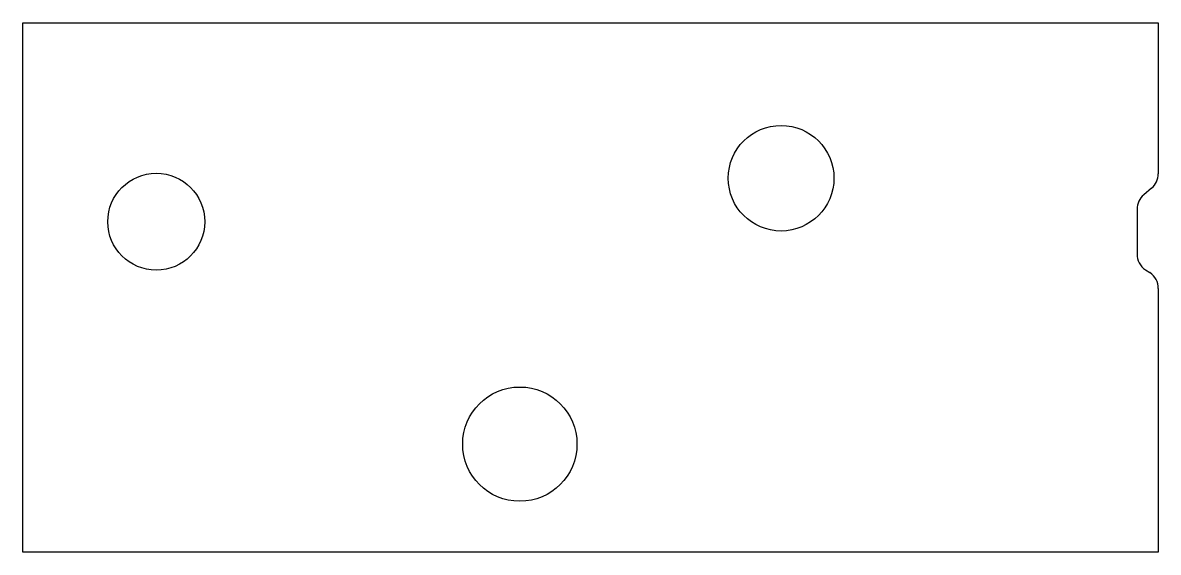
# Model space of a CAD drawing. Header units: millimetres. Extents: x 0 to 60, y 0 to 28.
import ezdxf

# ---------------------------------------------------------------- set-up
doc = ezdxf.new("R2010")
doc.units = ezdxf.units.MM

msp = doc.modelspace()

# ---------------------------------------------------------------- linework, layer by layer
at = {"color": 7, "linetype": 'Continuous'}
for p, q in [((0, 0), (0, 28.03)), ((0, 28.03), (60.047, 28.03)), ((60.047, 28.03), (60.047, 20.032)), ((59.693, 19.269), (59.278, 18.918)), ((58.924, 18.155), (58.924, 15.786)), ((59.37, 14.954), (59.602, 14.8)), ((60.047, 13.968), (60.047, 0)), ((60.047, 0), (0, 0))]:
    msp.add_line(p, q, dxfattribs=at)
for centre, radius in [((40.102, 19.799), 2.794), ((7.062, 17.496), 2.563), ((26.287, 5.725), 3.022)]:
    msp.add_circle(centre, radius, dxfattribs=at)
for centre, start, end in [((59.047, 20.032), 310.23636, 0), ((59.924, 18.155), 130.23636, 180), ((59.924, 15.786), 180, 236.30993), ((59.047, 13.968), 0, 56.30993)]:
    msp.add_arc(centre, 1, start, end, dxfattribs=at)

doc.saveas('drawing.dxf')
